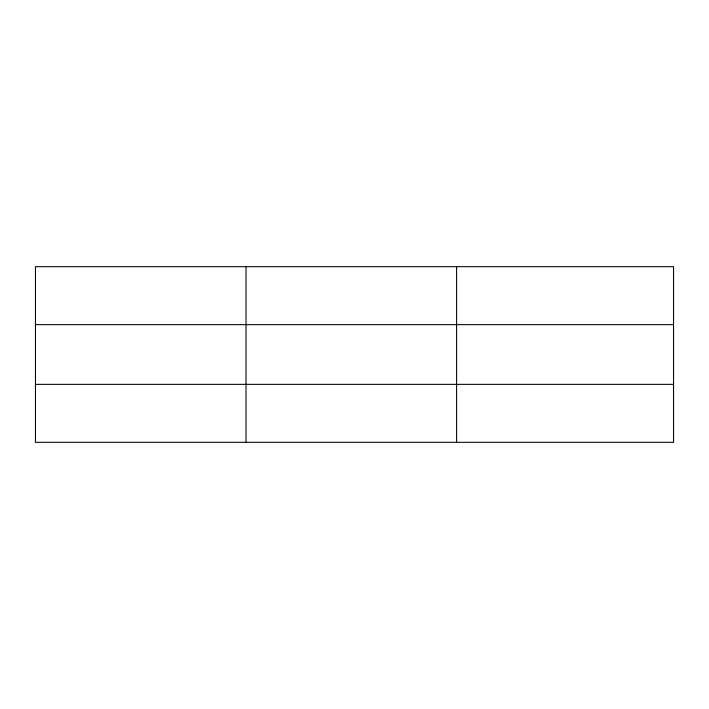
<?xml version="1.0" encoding="UTF-8"?>
<svg xmlns="http://www.w3.org/2000/svg" width="709" height="709" viewBox="0 0 709 709"><rect width="100%" height="100%" fill="white"/><g stroke="black" fill="none" stroke-linecap="round" stroke-linejoin="round"><path stroke-width="1.06" d="M246.023 442.327L246.023 266.673M456.596 442.327L456.596 266.673M35.45 324.642L673.55 324.642M35.45 384.358L673.55 384.358M673.55 430.735L673.55 442.327L35.45 442.327L35.45 266.673L673.55 266.673L673.55 430.735"/></g></svg>
